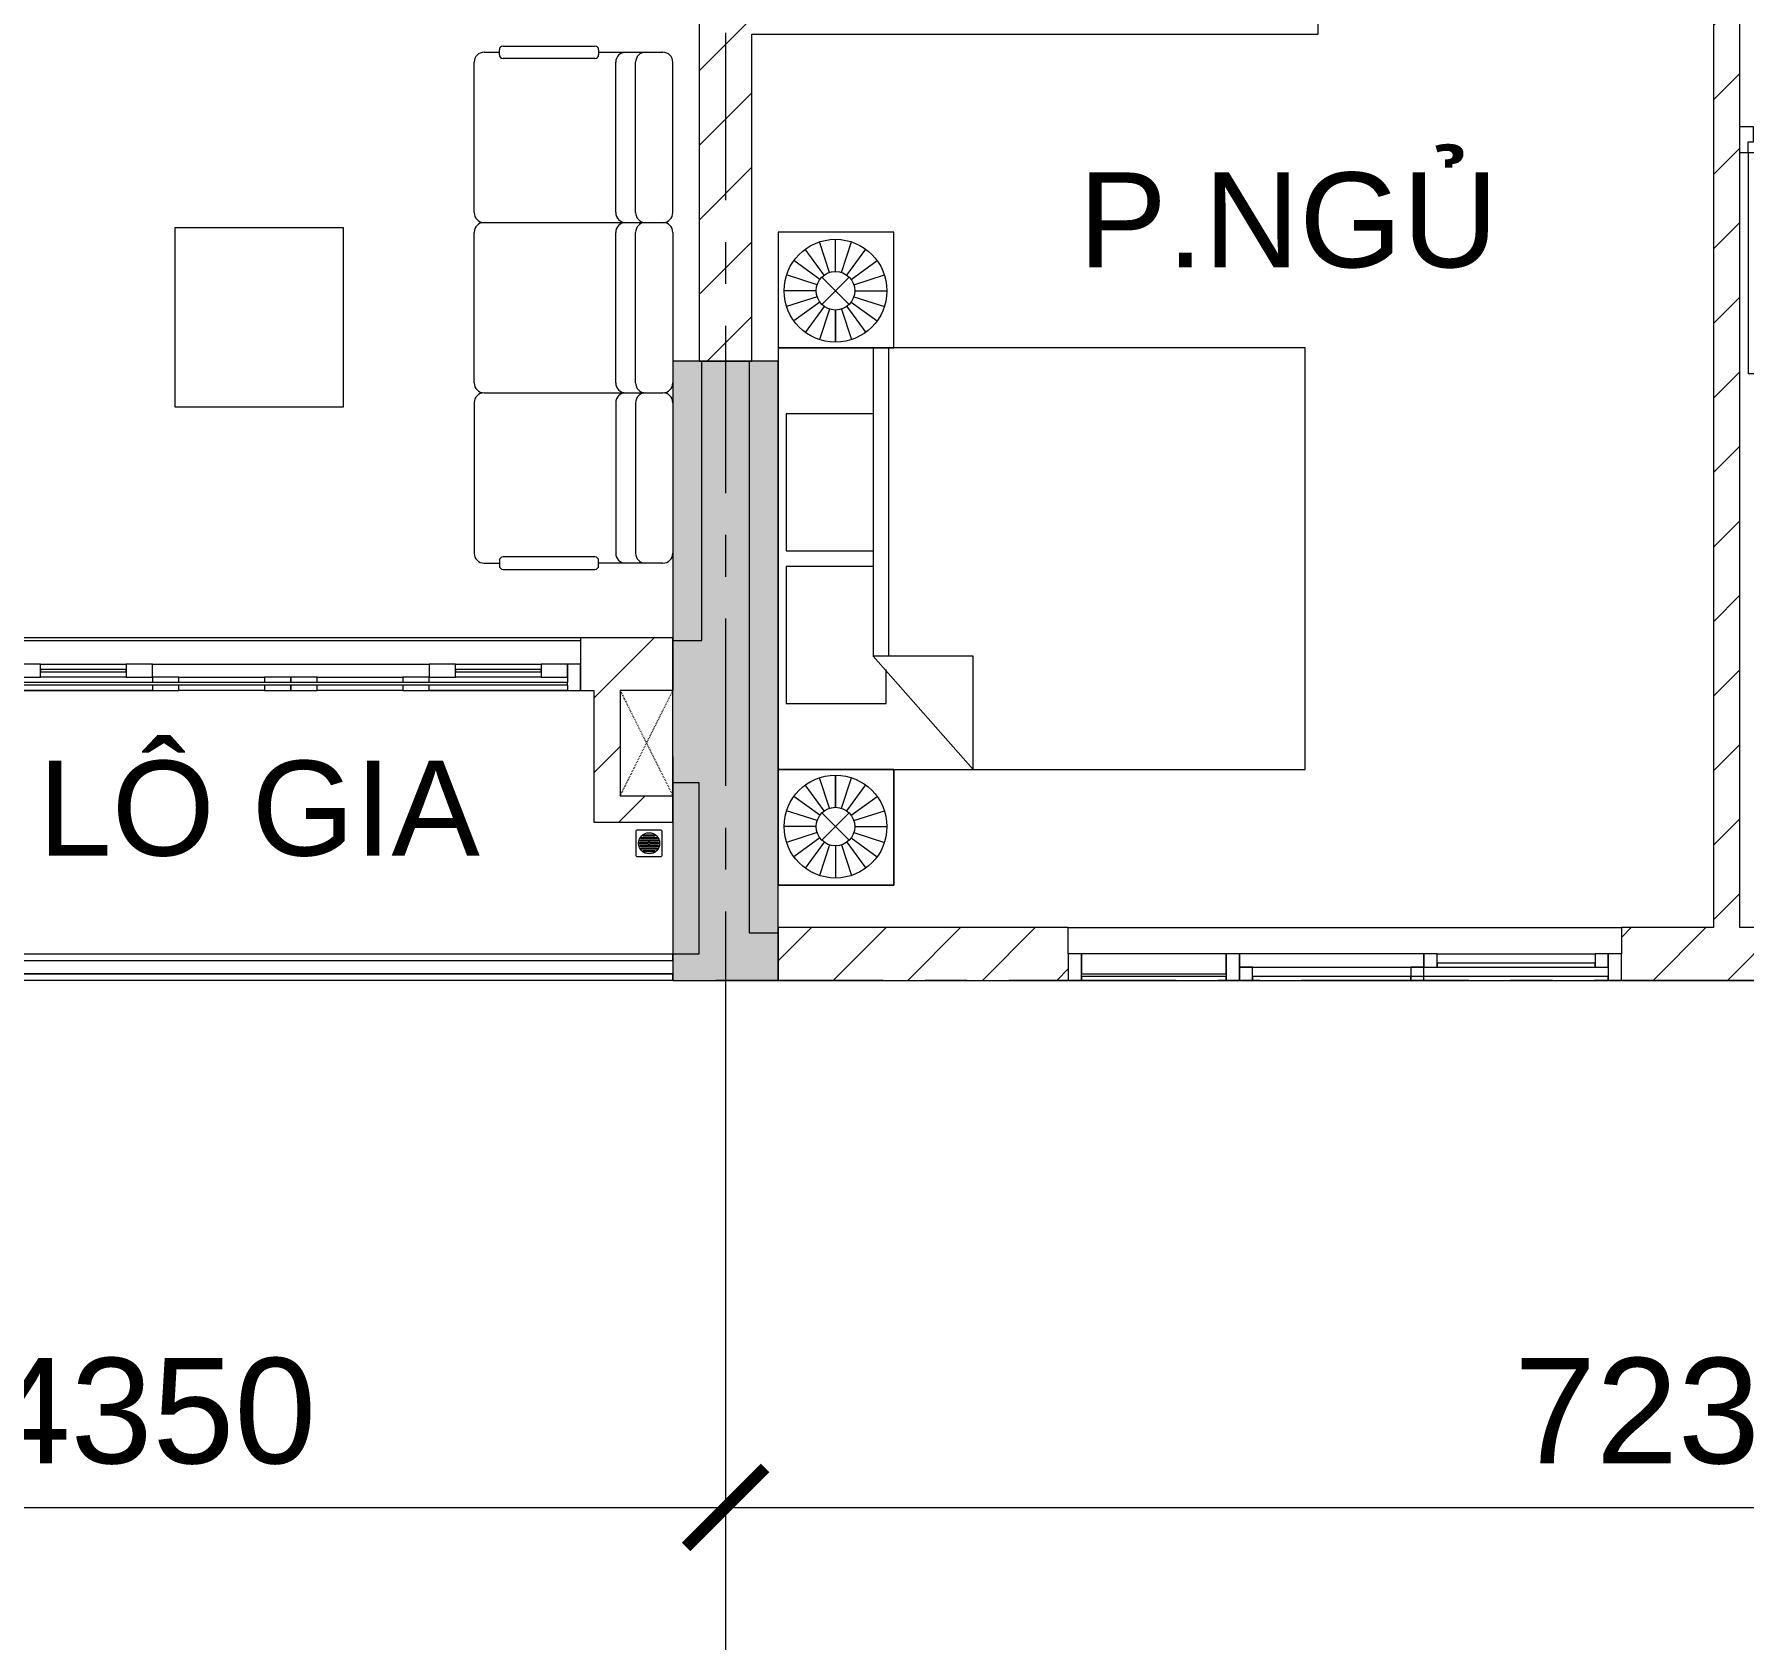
# Model space of a CAD drawing. Header units: millimetres. Extents: x -20144 to 117103, y -11426 to 48263.
# Drawn here: x 29776 to 36266, y -2502 to 3590 of the extents above; entities that cross this region are included whole.
import ezdxf

# ---------------------------------------------------------------- set-up
doc = ezdxf.new("R2010")
doc.units = ezdxf.units.MM
for name, pattern in [('Dash', [6.35, 3.175, -3.175]), ('Dash_2_', [6.35, 3.175, -3.175]), ('Grid Line', [22.225, 12.7, -3.175, 3.175, -3.175])]:
    doc.linetypes.add(name, pattern=pattern)
for name, color, linetype, lineweight in [('A-DETL-GENF', 31, 'Continuous', 5), ('A-DETL-GENF-HDLN', 161, 'Dash_2_', 5), ('CHU', 181, 'Continuous', 5), ('CUA', 31, 'Continuous', 9), ('DIM', 1, 'Continuous', 5), ('HATCH-TUONG', 152, 'Continuous', 9), ('NET CAT', 3, 'Continuous', 5), ('NET THAY 1', 41, 'Continuous', 5), ('NET-CAT', 3, 'Continuous', 9), ('NET-THAY', 2, 'Continuous', 15), ('THIET BI', 44, 'Continuous', 5), ('THIET-BI', 44, 'Continuous', 5), ('TRUC', 225, 'Continuous', 5)]:
    doc.layers.add(name, color=color, linetype=linetype, lineweight=lineweight)
doc.styles.add('Arial_4', font='arial.ttf', dxfattribs={"height": 360})
doc.styles.add('TA1', font='arial.ttf')
doc.dimstyles.new('D_200_KTx2', dxfattribs={"dimtxt": 400, "dimasz": 300, "dimexe": 300, "dimexo": 300, "dimgap": 160, "dimtad": 1, "dimdec": 0, "dimzin": 9, "dimtxsty": 'TA1', "dimblk": 'ARCHTICK', "dimcen": 1, "dimdle": 300, "dimclrd": 256, "dimclre": 256, "dimclrt": 7, "dimadec": 0, "dimazin": 0, "dimtfac": 1, "dimtdec": 0, "dimtix": 1, "dimtmove": 1, "dimatfit": 3, "dimldrblk": 'ARCHTICK', "dimfxl": 1, "dimtolj": 1, "dimtzin": 0, "dimlwd": -1, "dimlwe": -1, "dimarcsym": 0})
pattern_1 = [(45, (0, 0), (-141.4214, 141.4214), [])]

# ---------------------------------------------------------------- blocks, each defined once
blk = doc.blocks.new('ALC1807-ASCENT PLAZA-KET CAU 1_rvt-1-MẶT BẰNG TẦNG 5 ĐẾN TẦNG 22')
at = {"layer": 'NET CAT'}
blk.add_hatch(color=7, dxfattribs=at).paths.add_polyline_path([(32600.5, -0.1), (32600.5, 2349.9), (32200.5, 2349.9), (32200.5, -0.1)], flags=0)
at = {"layer": 'NET CAT', "color": 90, "lineweight": 13}
for p, q in [((32200.5, 2349.9), (32200.5, 1099.9)), ((32600.5, 2349.9), (32200.5, 2349.9)), ((32600.5, -0.1), (32600.5, 2349.9)), ((32200.5, 849.9), (32200.5, -0.1)), ((32200.5, -0.1), (32600.5, -0.1))]:
    blk.add_line(p, q, dxfattribs=at)
blk = doc.blocks.new('X-GIUONG - X-GIUONG 1-5834-MẶT BẰNG TẦNG 5 ĐẾN TẦNG 22')
at = {"layer": 'THIET BI', "lineweight": 9}
for p, q in [((-800, 0), (-1239, 0)), ((-1239, 0), (-1239, -439)), ((-1239, 0), (-800, 0)), ((-1239, -439), (-1239, 0)), ((-1059.6, -158.2), (-1131.2, -59.5)), ((-1039.2, -147.8), (-1076.9, -31.8)), ((-1016.6, -144.2), (-1016.6, -22.2)), ((-993.9, -147.8), (-956.3, -31.8)), ((-973.5, -158.2), (-901.9, -59.5)), ((-800, -439), (-800, 0)), ((800, 0), (-800, 0)), ((-800, 0), (-800, -2000)), ((800, 0), (-800, 0)), ((-800, 0), (-800, -439)), ((-800, 0), (-800, -2000)), ((-550, -30), (-550, -410)), ((-30, -30), (-550, -30)), ((-30, -360), (-30, -30)), ((30, -30), (30, -360)), ((550, -30), (30, -30)), ((550, -360), (550, -30)), ((1239, 0), (800, 0)), ((800, 0), (800, -439)), ((800, -2000), (800, 0)), ((1239, 0), (800, 0)), ((800, 0), (800, -439)), ((800, -2000), (800, 0)), ((973.5, -158.2), (901.9, -59.5)), ((993.9, -147.8), (956.3, -31.8)), ((1016.6, -144.2), (1016.6, -22.2)), ((1039.2, -147.8), (1076.9, -31.8)), ((1059.6, -158.2), (1131.2, -59.5)), ((1239, -439), (1239, 0)), ((1239, -439), (1239, 0)), ((-1075.8, -174.4), (-1174.4, -102.7)), ((-957.4, -174.4), (-858.7, -102.7)), ((957.4, -174.4), (858.7, -102.7)), ((1075.8, -174.4), (1174.4, -102.7)), ((-1086.1, -194.8), (-1202.1, -157.1)), ((-1068.3, -269.1), (-964.8, -165.6)), ((-1068.3, -165.6), (-964.8, -269.1)), ((-947, -194.8), (-831, -157.1)), ((947, -194.8), (831, -157.1)), ((1068.3, -269.1), (964.8, -165.6)), ((1068.3, -165.6), (964.8, -269.1)), ((1086.1, -194.8), (1202.1, -157.1)), ((-1089.7, -217.4), (-1211.7, -217.4)), ((-1086.1, -240), (-1202.1, -277.7)), ((-947, -240), (-831, -277.7)), ((-943.4, -217.4), (-821.4, -217.4)), ((-821.4, -217.4), (-943.4, -217.4)), ((943.4, -217.4), (821.4, -217.4)), ((821.4, -217.4), (943.4, -217.4)), ((947, -240), (831, -277.7)), ((1086.1, -240), (1202.1, -277.7)), ((1089.7, -217.4), (1211.7, -217.4)), ((-1075.8, -260.4), (-1174.4, -332.1)), ((-1059.6, -276.6), (-1131.2, -375.2)), ((-1039.2, -287), (-1076.9, -402.9)), ((-1016.6, -290.5), (-1016.6, -412.5)), ((-993.9, -287), (-956.3, -402.9)), ((-973.5, -276.6), (-901.9, -375.2)), ((-957.4, -260.4), (-858.7, -332.1)), ((957.4, -260.4), (858.7, -332.1)), ((973.5, -276.6), (901.9, -375.2)), ((993.9, -287), (956.3, -402.9)), ((1016.6, -290.5), (1016.6, -412.5)), ((1039.2, -287), (1076.9, -402.9)), ((1059.6, -276.6), (1131.2, -375.2)), ((1075.8, -260.4), (1174.4, -332.1)), ((-370, -360), (-800, -740)), ((-370, -740), (-370, -360)), ((800, -360), (-370, -360)), ((-1239, -439), (-800, -439)), ((-800, -439), (-1239, -439)), ((-550, -410), (-420, -410)), ((-370, -420), (800, -420)), ((800, -439), (1239, -439)), ((800, -439), (1239, -439)), ((-800, -740), (-370, -740)), ((-800, -2000), (800, -2000)), ((-800, -2000), (800, -2000))]:
    blk.add_line(p, q, dxfattribs=at)
for centre, radius in [((-1016.6, -217.4), 195.1), ((1016.6, -217.4), 195.1), ((-1016.6, -217.4), 73.2), ((1016.6, -217.4), 73.2)]:
    blk.add_circle(centre, radius, dxfattribs=at)
blk = doc.blocks.new('CUA PHONG NGU - Type 1-60226-MẶT BẰNG TẦNG 5 ĐẾN TẦNG 22')
at = {"layer": 'CUA'}
for p, q in [((-348.5, -52.3), (-348.5, 47.7)), ((-348.5, 47.7), (-298.5, 47.7)), ((-298.5, 47.7), (-298.5, -11.3)), ((501.5, 47.7), (551.5, 47.7)), ((501.5, -11.3), (501.5, 47.7)), ((551.5, 47.7), (551.5, -52.3)), ((-318.5, -52.3), (-348.5, -52.3)), ((-318.5, -11.3), (-318.5, -52.3)), ((-298.5, -11.3), (-318.5, -11.3)), ((-277.5, -52.3), (-317.5, -52.3)), ((-317.5, -52.3), (-317.5, -890.3)), ((-277.5, -890.3), (-277.5, -52.3)), ((521.5, -11.3), (501.5, -11.3)), ((521.5, -52.3), (521.5, -11.3)), ((551.5, -52.3), (521.5, -52.3)), ((-317.5, -890.3), (-277.5, -890.3))]:
    blk.add_line(p, q, dxfattribs=at)
blk.add_arc((-317.5, -52.3), 838, 270, 0.5, dxfattribs=at)
blk = doc.blocks.new('X-PHONG NGU 2 - X-PHONG NGU 2_Recovery_-60158-MẶT BẰNG TẦNG 5 ĐẾN TẦNG 22')
at = {"layer": 'CUA'}
for p, q in [((-1000, 0), (-1050, 0)), ((-1050, 0), (-1050, -100)), ((-450, 0), (-1000, 0)), ((-1000, 0), (-1000, -75)), ((-1000, -100), (-1000, 0)), ((-450, -75), (-450, 0)), ((-400, 0), (-450, 0)), ((-450, 0), (-450, -100)), ((300, 0), (-400, 0)), ((-400, 0), (-400, -50)), ((-400, -100), (-400, 0)), ((300, -50), (300, 0)), ((350, 0), (300, 0)), ((300, 0), (300, -50)), ((350, -50), (350, 0)), ((350, 0), (950, 0)), ((1000, 0), (950, 0)), ((950, 0), (950, -50)), ((1050, 0), (1000, 0)), ((1000, 0), (1000, -100)), ((1000, -50), (1000, 0)), ((1050, -100), (1050, 0)), ((-400, -50), (300, -50)), ((-350, -50), (-400, -50)), ((-400, -50), (-400, -100)), ((-350, -100), (-350, -50)), ((300, -50), (250, -50)), ((250, -50), (250, -100)), ((300, -50), (350, -50)), ((300, -100), (300, -50)), ((950, -35), (350, -35)), ((350, -35), (350, -50)), ((350, -50), (950, -50)), ((950, -50), (950, -35)), ((950, -50), (1000, -50)), ((-1050, -100), (-1000, -100)), ((-1000, -75), (-450, -75)), ((-450, -85), (-1000, -85)), ((-1000, -85), (-1000, -100)), ((-1000, -100), (-450, -100)), ((-450, -100), (-450, -85)), ((-450, -100), (-400, -100)), ((-400, -100), (-350, -100)), ((250, -85), (-350, -85)), ((-350, -85), (-350, -100)), ((-350, -100), (250, -100)), ((1000, -85), (250, -85)), ((250, -85), (250, -100)), ((250, -100), (250, -85)), ((250, -100), (1000, -100)), ((250, -100), (300, -100)), ((1000, -100), (1000, -85)), ((1000, -100), (1050, -100))]:
    blk.add_line(p, q, dxfattribs=at)
blk = doc.blocks.new('X-PHEU - X-PHEU-158415-MẶT BẰNG TẦNG 5 ĐẾN TẦNG 22')
at = {"layer": 'THIET-BI', "lineweight": 9}
for p, q in [((25, -29), (25, -121)), ((121, -25), (29, -25)), ((42.5, -90.5), (42.5, -59.5)), ((47.5, -51.8), (47.5, -98.2)), ((52.5, -103.1), (52.5, -46.9)), ((57.5, -43.5), (57.5, -106.5)), ((62.5, -108.8), (62.5, -41.2)), ((67.5, -39.8), (67.5, -110.2)), ((72.5, -71.9), (72.5, -39.1)), ((77.5, -39.1), (77.5, -71.9)), ((82.5, -110.2), (82.5, -39.8)), ((87.5, -41.2), (87.5, -108.8)), ((92.5, -106.5), (92.5, -43.5)), ((97.5, -46.9), (97.5, -103.1)), ((102.5, -98.2), (102.5, -51.8)), ((107.5, -59.5), (107.5, -90.5)), ((125, -121), (125, -29)), ((29, -125), (121, -125)), ((72.5, -110.9), (72.5, -78.1)), ((77.5, -78.1), (77.5, -110.9))]:
    blk.add_line(p, q, dxfattribs=at)
blk.add_circle((75, -75), 40, dxfattribs=at)
for centre, radius, start, end in [((29, -29), 4, 90, 180), ((75, -75), 36, 139.80824, 154.52563), ((75, -75), 36, 119.0853, 128.68219), ((75, -75), 36, 102.0247, 110.31751), ((75, -75), 36, 90, 93.98208), ((75, -75), 36, 86.01792, 90), ((75, -75), 36, 69.68249, 77.9753), ((75, -75), 36, 51.31781, 60.9147), ((75, -75), 36, 25.47437, 40.19176), ((121, -29), 4, 0, 90), ((29, -121), 4, 180, 270), ((75, -75), 36, 205.47437, 220.19176), ((75, -75), 36, 231.31781, 240.9147), ((75, -75), 36, 249.68249, 257.9753), ((75, -75), 4, 128.68219, 231.31781), ((75, -75), 36, 266.01792, 270), ((75, -75), 36, 270, 273.98208), ((75, -75), 4, 308.68219, 51.31781), ((75, -75), 36, 282.0247, 290.31751), ((75, -75), 36, 299.0853, 308.68219), ((75, -75), 36, 319.80824, 334.52563), ((121, -121), 4, 270, 0)]:
    blk.add_arc(centre, radius, start, end, dxfattribs=at)
blk = doc.blocks.new('X-SOFA1 - X-SOFA-195815-MẶT BẰNG TẦNG 5 ĐẾN TẦNG 22')
at = {"layer": 'THIET BI', "lineweight": 9}
for p, q in [((-658.4, 959.8), (-658.4, 978.7)), ((-644.3, 992.8), (-295.7, 992.8)), ((-281.5, 978.7), (-281.5, 959.8)), ((-753.8, 360.8), (-753.8, 931.5)), ((-716.2, 969.2), (-658.4, 969.2)), ((-295.7, 945.7), (-644.3, 945.7)), ((-281.5, 969.2), (-103.7, 969.2)), ((-216.7, 360.8), (-216.7, 931.5)), ((-141.3, 360.8), (-141.3, 931.5)), ((-103.7, 969.2), (-37.7, 969.2)), ((0, 360.8), (0, 931.5)), ((-1250, 303.6), (-1890, 303.6)), ((-1890, 303.6), (-1890, -376.4)), ((-1890, 303.6), (-1890, -376.4)), ((-1250, 303.6), (-1890, 303.6)), ((-1250, -376.4), (-1250, 303.6)), ((-1250, -376.4), (-1250, 303.6)), ((-753.8, -285.4), (-753.8, 285.4)), ((-716.2, 323.1), (-103.7, 323.1)), ((-216.7, -285.4), (-216.7, 285.4)), ((-141.3, -285.4), (-141.3, 285.4)), ((-103.7, 323.1), (-37.7, 323.1)), ((0, 285.4), (0, -285.4)), ((-716.2, -323.1), (-37.7, -323.1)), ((-1890, -376.4), (-1250, -376.4)), ((-1890, -376.4), (-1250, -376.4)), ((-753.8, -360.8), (-753.8, -931.5)), ((-216.7, -360.8), (-216.7, -931.5)), ((-141.3, -360.8), (-141.3, -931.5)), ((0, -360.8), (0, -931.5)), ((-716.2, -969.2), (-658.4, -969.2)), ((-658.4, -959.8), (-658.4, -978.7)), ((-295.7, -945.7), (-644.3, -945.7)), ((-281.5, -978.7), (-281.5, -959.8)), ((-103.7, -969.2), (-281.5, -969.2)), ((-37.7, -969.2), (-103.7, -969.2)), ((-644.3, -992.8), (-295.7, -992.8))]:
    blk.add_line(p, q, dxfattribs=at)
for centre, radius, start, end in [((-644.3, 978.7), 14.1, 90, 180), ((-295.7, 978.7), 14.1, 360, 90), ((-716.2, 931.5), 37.7, 90, 180), ((-644.3, 959.8), 14.1, 180, 270), ((-295.7, 959.8), 14.1, 270, 0), ((-179, 931.5), 37.7, 90, 180), ((-103.7, 931.5), 37.7, 90, 180), ((-37.7, 931.5), 37.7, 360, 90), ((-716.2, 360.8), 37.7, 180, 270), ((-179, 360.8), 37.7, 180, 270), ((-103.7, 360.8), 37.7, 180, 270), ((-37.7, 360.8), 37.7, 270, 0), ((-716.2, 285.4), 37.7, 90, 180), ((-179, 285.4), 37.7, 90, 180), ((-103.7, 285.4), 37.7, 90, 180), ((-37.7, 285.4), 37.7, 360, 90), ((-716.2, -285.4), 37.7, 180, 270), ((-716.2, -360.8), 37.7, 90, 180), ((-179, -285.4), 37.7, 180, 270), ((-179, -360.8), 37.7, 90, 180), ((-103.7, -285.4), 37.7, 180, 270), ((-103.7, -360.8), 37.7, 90, 180), ((-37.7, -285.4), 37.7, 270, 0), ((-37.7, -360.8), 37.7, 360, 90), ((-716.2, -931.5), 37.7, 180, 270), ((-644.3, -959.8), 14.1, 90, 180), ((-295.7, -959.8), 14.1, 360, 90), ((-179, -931.5), 37.7, 180, 270), ((-103.7, -931.5), 37.7, 180, 270), ((-37.7, -931.5), 37.7, 270, 0), ((-644.3, -978.7), 14.1, 180, 270), ((-295.7, -978.7), 14.1, 270, 0)]:
    blk.add_arc(centre, radius, start, end, dxfattribs=at)
blk = doc.blocks.new('CUA LO GIA - DB6-60239-MẶT BẰNG TẦNG 5 ĐẾN TẦNG 22')
at = {"layer": 'CUA'}
for p, q in [((-1050, 100), (-1100, 100)), ((-1100, 100), (-1100, 0)), ((-1050, 80), (-1050, 100)), ((-1050, 100), (-525, 100)), ((-1050, 80), (1050, 80)), ((-1050, 80), (-1050, 70)), ((-1050, 0), (-1050, 70)), ((-1050, 70), (1050, 70)), ((-425, 100), (-525, 100)), ((-525, 100), (-525, 80)), ((-525, 70), (-525, 50)), ((-425, 80), (-425, 100)), ((-425, 100), (-100, 100)), ((-425, 50), (-425, 70)), ((0, 100), (-100, 100)), ((-100, 100), (-100, 80)), ((-100, 70), (-100, 50)), ((100, 100), (0, 100)), ((0, 100), (0, 80)), ((0, 80), (0, 100)), ((0, 70), (0, 50)), ((0, 50), (0, 70)), ((100, 80), (100, 100)), ((100, 100), (425, 100)), ((100, 50), (100, 70)), ((525, 100), (425, 100)), ((425, 100), (425, 80)), ((425, 70), (425, 50)), ((525, 100), (1050, 100)), ((525, 80), (525, 100)), ((525, 50), (525, 70)), ((1100, 100), (1050, 100)), ((1050, 100), (1050, 80)), ((1050, 70), (1050, 80)), ((1050, 70), (1050, 0)), ((1100, 0), (1100, 100)), ((-1100, 0), (-1050, 0)), ((-950, 50), (-1050, 50)), ((-1050, 50), (-1050, 0)), ((-1050, 0), (-950, 0)), ((-950, 0), (-950, 50)), ((-950, 50), (-625, 50)), ((-625, 30), (-950, 30)), ((-950, 30), (-950, 20)), ((-950, 20), (-625, 20)), ((-625, 0), (-950, 0)), ((-525, 50), (-625, 50)), ((-625, 50), (-625, 0)), ((-625, 20), (-625, 30)), ((-625, 0), (-525, 0)), ((-525, 50), (-425, 50)), ((-525, 0), (-525, 50)), ((525, 0), (-525, 0)), ((-100, 50), (-425, 50)), ((-100, 50), (0, 50)), ((0, 50), (100, 50)), ((425, 50), (100, 50)), ((425, 50), (525, 50)), ((625, 50), (525, 50)), ((525, 50), (525, 0)), ((525, 0), (625, 0)), ((625, 0), (625, 50)), ((625, 50), (950, 50)), ((950, 30), (625, 30)), ((625, 30), (625, 20)), ((625, 20), (950, 20)), ((950, 0), (625, 0)), ((1050, 50), (950, 50)), ((950, 50), (950, 0)), ((950, 20), (950, 30)), ((950, 0), (1050, 0)), ((1050, 0), (1050, 50)), ((1050, 0), (1100, 0))]:
    blk.add_line(p, q, dxfattribs=at)
blk = doc.blocks.new('Top Rail Type - Top Rail_Internal_-227126-MẶT BẰNG TẦNG 5 ĐẾN TẦNG 22')
at = {"layer": 'NET THAY 1', "lineweight": 9}
for p, q in [((29300.5, 24.9), (29300.5, 74.9)), ((29300.5, 74.9), (32200.5, 74.9)), ((32200.5, 74.9), (32200.5, 24.9)), ((32200.5, 24.9), (29300.5, 24.9))]:
    blk.add_line(p, q, dxfattribs=at)
blk = doc.blocks.new('Top Rail Type - Top Rail_Internal_-V39-MẶT BẰNG TẦNG 5 ĐẾN TẦNG 22')
at = {"layer": 'NET THAY 1', "lineweight": 9}
for p, q in [((29300.5, 74.9), (29300.5, 24.9)), ((29300.5, 74.9), (32200.5, 74.9)), ((32200.5, 74.9), (32200.5, 24.9)), ((29300.5, 24.9), (32200.5, 24.9))]:
    blk.add_line(p, q, dxfattribs=at)
blk = doc.blocks.new('Family1 - Family1-225513-MẶT BẰNG TẦNG 5 ĐẾN TẦNG 22')
at = {"layer": 'A-DETL-GENF', "lineweight": 9}
for p, q in [((200, 400), (0, 400)), ((0, 400), (0, 0)), ((200, 0), (200, 400)), ((0, 0), (200, 0))]:
    blk.add_line(p, q, dxfattribs=at)
at = {"layer": 'A-DETL-GENF-HDLN', "linetype": 'Dash', "lineweight": 9}
for p, q in [((0, 400), (200, 0.8)), ((0, 0), (200, 399.2))]:
    blk.add_line(p, q, dxfattribs=at)
blk = doc.blocks.new('_ArchTick')
at = {"color": 0, "const_width": 0.15}
blk.add_lwpolyline([(-0.5, -0.5), (0.5, 0.5)], dxfattribs=at)
blk = doc.blocks.new('*D645')
at = {"layer": 'Defpoints', "color": 0, "transparency": 16777216}
for p in [(28050.5, -0.1), (32400.5, -0.1), (32400.5, -2000.1)]:
    blk.add_point(p, dxfattribs=at)
at = {"layer": 'DIM', "transparency": 16777216}
for p, q in [((28050.5, -300.1), (28050.5, -2300.1)), ((32400.5, -300.1), (32400.5, -2300.1)), ((27750.5, -2000.1), (32700.5, -2000.1))]:
    blk.add_line(p, q, dxfattribs=at)
at = {"layer": 'DIM', "transparency": 16777216, "xscale": 300, "yscale": 300, "zscale": 300, "rotation": 180}
blk.add_blockref('_ArchTick', (28050.5, -2000.1), dxfattribs=at)
at = {"layer": 'DIM', "transparency": 16777216, "xscale": 300, "yscale": 300, "zscale": 300}
blk.add_blockref('_ArchTick', (32400.5, -2000.1), dxfattribs=at)
at = {"layer": 'DIM', "color": 7, "transparency": 16777216, "insert": (30225.5, -1635.7), "char_height": 400, "attachment_point": 5, "style": 'TA1'}
blk.add_mtext('\\A1;4350', dxfattribs=at)
blk = doc.blocks.new('*D646')
at = {"layer": 'Defpoints', "color": 0, "transparency": 16777216}
for p in [(32400.5, -0.1), (39630.5, -0.1), (39630.5, -2000.1)]:
    blk.add_point(p, dxfattribs=at)
at = {"layer": 'DIM', "transparency": 16777216}
for p, q in [((32400.5, -300.1), (32400.5, -2300.1)), ((39630.5, -300.1), (39630.5, -2300.1)), ((32100.5, -2000.1), (39930.5, -2000.1))]:
    blk.add_line(p, q, dxfattribs=at)
at = {"layer": 'DIM', "transparency": 16777216, "xscale": 300, "yscale": 300, "zscale": 300, "rotation": 180}
blk.add_blockref('_ArchTick', (32400.5, -2000.1), dxfattribs=at)
at = {"layer": 'DIM', "transparency": 16777216, "xscale": 300, "yscale": 300, "zscale": 300}
blk.add_blockref('_ArchTick', (39630.5, -2000.1), dxfattribs=at)
at = {"layer": 'DIM', "color": 7, "transparency": 16777216, "insert": (36015.5, -1635.7), "char_height": 400, "attachment_point": 5, "style": 'TA1'}
blk.add_mtext('\\A1;7230', dxfattribs=at)

msp = doc.modelspace()

# ---------------------------------------------------------------- hatches: boundary and pattern name
at = {"layer": 'HATCH-TUONG'}
h = msp.add_hatch(dxfattribs=at)
h.set_pattern_fill('FP_2', color=256, style=0, pattern_type=2)
h.set_pattern_definition(pattern_1)
h.paths.add_polyline_path([(32500.5, 2349.9), (32500.5, 9599.9), (32300.5, 9599.9), (32300.5, 2349.9)], flags=0)
h = msp.add_hatch(dxfattribs=at)
h.set_pattern_fill('FP_2', color=256, style=0, pattern_type=2)
h.set_pattern_definition(pattern_1)
h.paths.add_polyline_path([(36250.5, 199.9), (36250.5, 3739.9), (36150.5, 3739.9), (36150.5, 199.9)], flags=0)
h.paths.add_polyline_path([(36150.5, 4639.9), (36250.5, 4639.9), (36250.5, 4924.9), (36150.5, 4924.9), (36150.5, 4749.9)], flags=0)
h.paths.add_polyline_path([(36150.5, 5674.9), (36250.5, 5674.9), (36250.5, 6449.9), (36150.5, 6449.9), (36150.5, 6177.4)], flags=0)
h = msp.add_hatch(dxfattribs=at)
h.set_pattern_fill('FP_2', color=256, style=0, pattern_type=2)
h.set_pattern_definition(pattern_1)
h.paths.add_polyline_path([(29650.5, 1099.9), (29650.5, 1299.9), (29100.5, 1299.9), (29100.5, 1099.9), (29300.5, 1099.9)], flags=0)
h.paths.add_polyline_path([(31850.5, 1099.9), (31900.5, 1099.9), (31900.5, 1299.9), (31850.5, 1299.9), (31850.5, 1236.2)], flags=0)
h = msp.add_hatch(dxfattribs=at)
h.set_pattern_fill('FP_2', color=256, style=0, pattern_type=2)
h.set_pattern_definition(pattern_1)
h.paths.add_polyline_path([(31900.5, 1099.9), (32200.5, 1099.9), (32200.5, 1299.9), (31900.5, 1299.9), (31900.5, 1236.2)], flags=0)
h = msp.add_hatch(dxfattribs=at)
h.set_pattern_fill('FP_2', color=256, style=0, pattern_type=2)
h.set_pattern_definition(pattern_1)
h.paths.add_polyline_path([(32000.5, 699.9), (32000.5, 1099.9), (31900.5, 1099.9), (31900.5, 699.9)], flags=0)
h = msp.add_hatch(dxfattribs=at)
h.set_pattern_fill('FP_2', color=256, style=0, pattern_type=2)
h.set_pattern_definition(pattern_1)
h.paths.add_polyline_path([(32000.5, 599.9), (32200.5, 599.9), (32200.5, 699.9), (31900.5, 699.9), (31900.5, 599.9)], flags=0)
h = msp.add_hatch(dxfattribs=at)
h.set_pattern_fill('FP_2', color=256, style=0, pattern_type=2)
h.set_pattern_definition(pattern_1)
h.paths.add_polyline_path([(38781.2, -0.1), (39350.5, -0.1), (39350.5, 199.9), (38310.5, 199.9), (38310.5, -0.1)], flags=0)
h.paths.add_polyline_path([(37310.5, -0.1), (37310.5, 199.9), (35801.3, 199.9), (35801.3, -0.1)], flags=0)
h.paths.add_polyline_path([(33701.3, -0.1), (33701.3, 199.9), (32600.5, 199.9), (32600.5, -0.1), (33485.9, -0.1)], flags=0)

# ---------------------------------------------------------------- linework, layer by layer
at = {"layer": 'NET-CAT'}
for p, q in [((32300.5, 8799.9), (32300.5, 2349.9)), ((34650.5, 3589.9), (34650.5, 3924.9)), ((36150.5, 3739.9), (36150.5, 199.9)), ((36250.5, 199.9), (36250.5, 3739.9)), ((32500.5, 3589.9), (34550.5, 3589.9)), ((32500.5, 2349.9), (32500.5, 3589.9)), ((34550.5, 3589.9), (34650.5, 3589.9)), ((32300.5, 2349.9), (32500.5, 2349.9)), ((31900.5, 1299.9), (31850.5, 1299.9)), ((31850.5, 1299.9), (31850.5, 1099.9)), ((32200.5, 1299.9), (31900.5, 1299.9)), ((32200.5, 1099.9), (32200.5, 1299.9)), ((31850.5, 1099.9), (31900.5, 1099.9)), ((31900.5, 1099.9), (31900.5, 699.9)), ((31900.5, 699.9), (31900.5, 599.9)), ((32200.5, 599.9), (32200.5, 699.9)), ((31900.5, 599.9), (32200.5, 599.9)), ((33701.3, 199.9), (32600.5, 199.9)), ((32600.5, 199.9), (32600.5, -0.1)), ((33701.3, 99.9), (33701.3, 199.9)), ((36150.5, 199.9), (35801.3, 199.9)), ((35801.3, 199.9), (35801.3, 99.9)), ((37310.5, 199.9), (36250.5, 199.9)), ((32600.5, -0.1), (33701.3, -0.1)), ((35801.3, -0.1), (37310.5, -0.1))]:
    msp.add_line(p, q, dxfattribs=at)
at = {"layer": 'NET-THAY', "lineweight": 9}
for p, q in [((32310.5, 1289.9), (32310.5, 2349.9)), ((32490.5, 2349.9), (32490.5, 179.9)), ((31850.5, 1299.9), (29650.5, 1299.9)), ((29650.5, 1289.9), (31850.5, 1289.9)), ((32200.5, 1289.9), (32310.5, 1289.9)), ((29700.5, 1099.9), (30225.5, 1099.9)), ((31275.5, 1099.9), (31800.5, 1099.9)), ((32300.5, 749.9), (32200.5, 749.9)), ((32300.5, 99.9), (32300.5, 749.9)), ((33701.3, 199.9), (35801.3, 199.9)), ((32490.5, 179.9), (32600.5, 179.9)), ((29300.5, 99.9), (32200.5, 99.9)), ((32200.5, 99.9), (32300.5, 99.9)), ((32200.5, 74.9), (32200.5, 99.9)), ((32200.5, -0.1), (32200.5, 24.9)), ((32200.5, -0.1), (29300.5, -0.1))]:
    msp.add_line(p, q, dxfattribs=at)
at = {"layer": 'TRUC', "linetype": 'Grid Line', "ltscale": 50}
for p, q in [((32400.5, 43599.9), (32400.5, -4500.1)), ((43000.5, -0.1), (-12092.4, -0.1))]:
    msp.add_line(p, q, dxfattribs=at)

# ---------------------------------------------------------------- block references
at = {"lineweight": 5}
msp.add_blockref('ALC1807-ASCENT PLAZA-KET CAU 1_rvt-1-MẶT BẰNG TẦNG 5 ĐẾN TẦNG 22', (0, 0), dxfattribs=at)
at = {"lineweight": 9}
for name, p in [('X-SOFA1 - X-SOFA-195815-MẶT BẰNG TẦNG 5 ĐẾN TẦNG 22', (32200.5, 2552.2)), ('CUA PHONG NGU - Type 1-60226-MẶT BẰNG TẦNG 5 ĐẾN TẦNG 22', (36599.1, 3192.2)), ('Family1 - Family1-225513-MẶT BẰNG TẦNG 5 ĐẾN TẦNG 22', (32000.5, 699.9)), ('Top Rail Type - Top Rail_Internal_-227126-MẶT BẰNG TẦNG 5 ĐẾN TẦNG 22', (0, 0)), ('Top Rail Type - Top Rail_Internal_-V39-MẶT BẰNG TẦNG 5 ĐẾN TẦNG 22', (0, 0)), ('X-PHONG NGU 2 - X-PHONG NGU 2_Recovery_-60158-MẶT BẰNG TẦNG 5 ĐẾN TẦNG 22', (34751.3, 99.9))]:
    msp.add_blockref(name, p, dxfattribs=at)
for name, p, rotation in [('X-GIUONG - X-GIUONG 1-5834-MẶT BẰNG TẦNG 5 ĐẾN TẦNG 22', (32600.5, 1599.9), 90), ('CUA LO GIA - DB6-60239-MẶT BẰNG TẦNG 5 ĐẾN TẦNG 22', (30750.5, 1199.9), 180), ('X-PHEU - X-PHEU-158415-MẶT BẰNG TẦNG 5 ĐẾN TẦNG 22', (32035.5, 444.9), 90)]:
    msp.add_blockref(name, p, dxfattribs=dict(at, rotation=rotation))

# ---------------------------------------------------------------- texts
at = {"layer": 'CHU', "color": 7, "lineweight": 30, "char_height": 360, "line_spacing_factor": 0.936439, "style": 'Arial_4'}
for s, insert, width, attachment_point in [('\\pt2540,5080,7620,10160,12700,15240,17780,20320,22860,25400,27940,30480,33020,35560,38100,40640,43180,45720,48260,50800,53340,55880,58420,60960,63500,66040,68580,71120,73660,76200,78740,81280;P.NGỦ', (35332.8, 3065.4), 1577.62, 3), ('\\pt2540,5080,7620,10160,12700,15240,17780,20320,22860,25400,27940,30480,33020,35560,38100,40640,43180,45720,48260,50800,53340,55880,58420,60960,63500,66040,68580,71120,73660,76200,78740,81280;LÔ GIA', (29791.2, 833.2), 1656.4, 1)]:
    msp.add_mtext(s, dxfattribs=dict(at, insert=insert, width=width, attachment_point=attachment_point))

# ---------------------------------------------------------------- dimensions: what is measured, and where the dimension line sits
at = {"layer": 'DIM'}
for base, p1, p2, picture, middle in [((32400.5, -2000.1), (28050.5, -0.1), (32400.5, -0.1), '*D645', (30225.5, -1635.7)), ((39630.5, -2000.1), (32400.5, -0.1), (39630.5, -0.1), '*D646', (36015.5, -1635.7))]:
    dim = msp.add_linear_dim(base=base, p1=p1, p2=p2, dimstyle='D_200_KTx2', dxfattribs=at)
    dim.commit()
    dim.dimension.update_dxf_attribs({"geometry": picture, "text_midpoint": middle})

doc.saveas('drawing.dxf')
